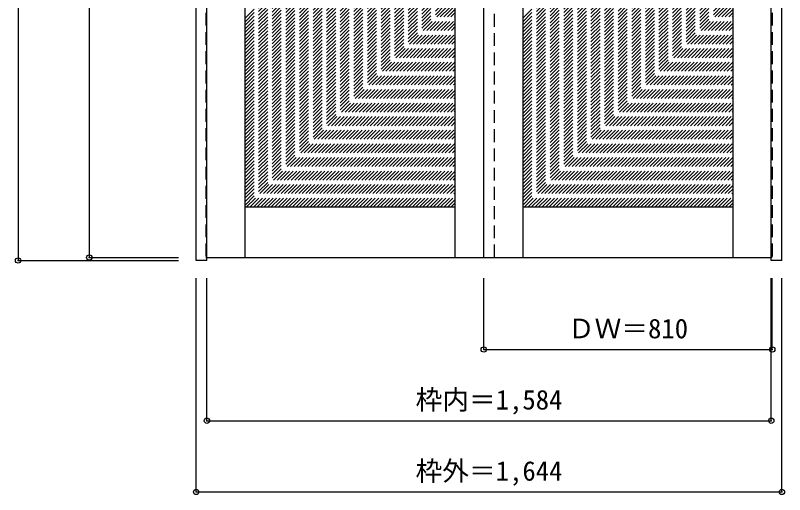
# Model space of a CAD drawing. Units: millimetres, scale not verified. Extents: x -1399 to 847, y -1616 to 1084.
# Drawn here: x -1312 to 847, y -1616 to -271 of the extents above; entities that cross this region are included whole.
import ezdxf
from ezdxf.enums import TextEntityAlignment as Align

# ---------------------------------------------------------------- set-up
doc = ezdxf.new("R2010")
doc.units = ezdxf.units.MM
doc.header["$LTSCALE"] = 30
doc.header["$PDMODE"] = 32
doc.header["$PDSIZE"] = 15
doc.linetypes.add('DASHED1', pattern=[1.8, 1.2, -0.6])
doc.layers.add('0-0', color=4, linetype='DASHED1')
doc.layers.add('0-1_寸法', color=7, linetype='Continuous')
doc.styles.add('ＭＳ ゴシック', font='')
doc.styles.get('ＭＳ ゴシック').set_extended_font_data('MS Gothic')

msp = doc.modelspace()

# ---------------------------------------------------------------- linework, layer by layer
at = {"layer": '0-0', "color": 3, "linetype": 'Continuous'}
for p, q in [((-804.17, -958.96), (-804.17, 1076.54)), ((-774.17, -958.96), (-774.17, 1076.54)), ((809.83, -949.92), (809.83, 1076.54)), ((839.83, -958.96), (839.83, 1076.54)), ((-667.17, -950.46), (-667.17, 1032.54)), ((-77.17, -950.46), (-77.17, 1032.54)), ((2.83, -950.46), (2.83, 1032.54)), ((112.83, 1032.54), (112.83, -950.46)), ((702.83, -950.46), (702.83, 1032.54)), ((-77.17, -809.46), (-667.17, -809.46)), ((702.83, -809.46), (112.83, -809.46)), ((809.83, -950.25), (809.83, -949.92)), ((-774.17, -958.96), (-804.17, -958.96)), ((-774.17, -950.46), (809.83, -950.46))]:
    msp.add_line(p, q, dxfattribs=at)
at = {"layer": '0-0'}
for p, q in [((-777.17, 1032.54), (-777.17, -950.46)), ((32.83, -950.46), (32.83, 1032.54)), ((-667.17, -278.5), (-77.17, 311.5)), ((112.83, -278.5), (702.83, 311.5)), ((-667.17, -288.4), (-77.17, 301.6)), ((-667.17, -298.3), (-77.17, 291.7)), ((-667.17, -308.2), (-77.17, 281.8)), ((112.83, -288.4), (702.83, 301.6)), ((112.83, -298.3), (702.83, 291.7)), ((112.83, -308.2), (702.83, 281.8)), ((-667.17, -318.1), (-77.17, 271.9)), ((-667.17, -328), (-77.17, 262)), ((112.83, -318.1), (702.83, 271.9)), ((112.83, -328), (702.83, 262)), ((-667.17, -337.9), (-77.17, 252.1)), ((-667.17, -347.8), (-77.17, 242.2)), ((112.83, -337.9), (702.83, 252.1)), ((112.83, -347.8), (702.83, 242.2)), ((-667.17, -357.7), (-77.17, 232.3)), ((-667.17, -367.6), (-77.17, 222.4)), ((112.83, -357.7), (702.83, 232.3)), ((112.83, -367.6), (702.83, 222.4)), ((-667.17, -377.5), (-77.17, 212.5)), ((-667.17, -387.4), (-77.17, 202.6)), ((112.83, -377.5), (702.83, 212.5)), ((112.83, -387.4), (702.83, 202.6)), ((-667.17, -397.3), (-77.17, 192.7)), ((-667.17, -407.19), (-77.17, 182.81)), ((-667.17, -417.09), (-77.17, 172.91)), ((112.83, -397.3), (702.83, 192.7)), ((112.83, -407.19), (702.83, 182.81)), ((112.83, -417.09), (702.83, 172.91)), ((-667.17, -426.99), (-77.17, 163.01)), ((-667.17, -436.89), (-77.17, 153.11)), ((112.83, -426.99), (702.83, 163.01)), ((112.83, -436.89), (702.83, 153.11)), ((-667.17, -446.79), (-77.17, 143.21)), ((-667.17, -456.69), (-77.17, 133.31)), ((112.83, -446.79), (702.83, 143.21)), ((112.83, -456.69), (702.83, 133.31)), ((-667.17, -466.59), (-77.17, 123.41)), ((-667.17, -476.49), (-77.17, 113.51)), ((112.83, -466.59), (702.83, 123.41)), ((112.83, -476.49), (702.83, 113.51)), ((-667.17, -486.39), (-77.17, 103.61)), ((-667.17, -496.29), (-77.17, 93.71)), ((112.83, -486.39), (702.83, 103.61)), ((112.83, -496.29), (702.83, 93.71)), ((-667.17, -506.19), (-77.17, 83.81)), ((-667.17, -516.09), (-77.17, 73.91)), ((112.83, -506.19), (702.83, 83.81)), ((112.83, -516.09), (702.83, 73.91)), ((-667.17, -525.99), (-77.17, 64.01)), ((-667.17, -535.89), (-77.17, 54.11)), ((-667.17, -545.79), (-77.17, 44.21)), ((112.83, -525.99), (702.83, 64.01)), ((112.83, -535.89), (702.83, 54.11)), ((112.83, -545.79), (702.83, 44.21)), ((-667.17, -555.69), (-77.17, 34.31)), ((-667.17, -565.59), (-77.17, 24.41)), ((112.83, -555.69), (702.83, 34.31)), ((112.83, -565.59), (702.83, 24.41)), ((-667.17, -575.49), (-77.17, 14.51)), ((-667.17, -585.39), (-77.17, 4.61)), ((112.83, -575.49), (702.83, 14.51)), ((112.83, -585.39), (702.83, 4.61)), ((-667.17, -595.28), (-77.17, -5.28)), ((-667.17, -605.18), (-77.17, -15.18)), ((112.83, -595.28), (702.83, -5.28)), ((112.83, -605.18), (702.83, -15.18)), ((-667.17, -615.08), (-77.17, -25.08)), ((-667.17, -624.98), (-77.17, -34.98)), ((112.83, -615.08), (702.83, -25.08)), ((112.83, -624.98), (702.83, -34.98)), ((-667.17, -634.88), (-77.17, -44.88)), ((-667.17, -644.78), (-77.17, -54.78)), ((-667.17, -654.68), (-77.17, -64.68)), ((112.83, -634.88), (702.83, -44.88)), ((112.83, -644.78), (702.83, -54.78)), ((112.83, -654.68), (702.83, -64.68)), ((-667.17, -664.58), (-77.17, -74.58)), ((-667.17, -674.48), (-77.17, -84.48)), ((112.83, -664.58), (702.83, -74.58)), ((112.83, -674.48), (702.83, -84.48)), ((-667.17, -684.38), (-77.17, -94.38)), ((-667.17, -694.28), (-77.17, -104.28)), ((112.83, -684.38), (702.83, -94.38)), ((112.83, -694.28), (702.83, -104.28)), ((-667.17, -704.18), (-77.17, -114.18)), ((-667.17, -714.08), (-77.17, -124.08)), ((112.83, -704.18), (702.83, -114.18)), ((112.83, -714.08), (702.83, -124.08)), ((-667.17, -723.98), (-77.17, -133.98)), ((-667.17, -733.88), (-77.17, -143.88)), ((112.83, -723.98), (702.83, -133.98)), ((112.83, -733.88), (702.83, -143.88)), ((-667.17, -743.78), (-77.17, -153.78)), ((-667.17, -753.68), (-77.17, -163.68)), ((112.83, -743.78), (702.83, -153.78)), ((112.83, -753.68), (702.83, -163.68)), ((-667.17, -763.58), (-77.17, -173.58)), ((-667.17, -773.48), (-77.17, -183.48)), ((-667.17, -783.38), (-77.17, -193.38)), ((112.83, -763.58), (702.83, -173.58)), ((112.83, -773.48), (702.83, -183.48)), ((112.83, -783.38), (702.83, -193.38)), ((-667.17, -793.27), (-77.17, -203.27)), ((-667.17, -803.17), (-77.17, -213.17)), ((112.83, -793.27), (702.83, -203.27)), ((112.83, -803.17), (702.83, -213.17)), ((-663.55, -809.46), (-77.17, -223.07)), ((-653.65, -809.46), (-77.17, -232.97)), ((116.45, -809.46), (702.83, -223.07)), ((126.35, -809.46), (702.83, -232.97)), ((-643.75, -809.46), (-77.17, -242.87)), ((-633.85, -809.46), (-77.17, -252.77)), ((136.25, -809.46), (702.83, -242.87)), ((146.15, -809.46), (702.83, -252.77)), ((-623.95, -809.46), (-77.17, -262.67)), ((-614.05, -809.46), (-77.17, -272.57)), ((156.05, -809.46), (702.83, -262.67)), ((165.95, -809.46), (702.83, -272.57)), ((-604.15, -809.46), (-77.17, -282.47)), ((-594.25, -809.46), (-77.17, -292.37)), ((175.85, -809.46), (702.83, -282.47)), ((185.75, -809.46), (702.83, -292.37)), ((-584.35, -809.46), (-77.17, -302.27)), ((-574.45, -809.46), (-77.17, -312.17)), ((-564.56, -809.46), (-77.17, -322.07)), ((195.65, -809.46), (702.83, -302.27)), ((205.55, -809.46), (702.83, -312.17)), ((215.44, -809.46), (702.83, -322.07)), ((-554.66, -809.46), (-77.17, -331.97)), ((-544.76, -809.46), (-77.17, -341.87)), ((225.34, -809.46), (702.83, -331.97)), ((235.24, -809.46), (702.83, -341.87)), ((-534.86, -809.46), (-77.17, -351.77)), ((-524.96, -809.46), (-77.17, -361.67)), ((245.14, -809.46), (702.83, -351.77)), ((255.04, -809.46), (702.83, -361.67)), ((-515.06, -809.46), (-77.17, -371.57)), ((-505.16, -809.46), (-77.17, -381.47)), ((264.94, -809.46), (702.83, -371.57)), ((274.84, -809.46), (702.83, -381.47)), ((-495.26, -809.46), (-77.17, -391.37)), ((-485.36, -809.46), (-77.17, -401.26)), ((284.74, -809.46), (702.83, -391.37)), ((294.64, -809.46), (702.83, -401.26)), ((-475.46, -809.46), (-77.17, -411.16)), ((-465.56, -809.46), (-77.17, -421.06)), ((-455.66, -809.46), (-77.17, -430.96)), ((304.54, -809.46), (702.83, -411.16)), ((314.44, -809.46), (702.83, -421.06)), ((324.34, -809.46), (702.83, -430.96)), ((-445.76, -809.46), (-77.17, -440.86)), ((-435.86, -809.46), (-77.17, -450.76)), ((334.24, -809.46), (702.83, -440.86)), ((344.14, -809.46), (702.83, -450.76)), ((-425.96, -809.46), (-77.17, -460.66)), ((-416.06, -809.46), (-77.17, -470.56)), ((354.04, -809.46), (702.83, -460.66)), ((363.94, -809.46), (702.83, -470.56)), ((-406.16, -809.46), (-77.17, -480.46)), ((-396.26, -809.46), (-77.17, -490.36)), ((373.84, -809.46), (702.83, -480.46)), ((383.74, -809.46), (702.83, -490.36)), ((-386.36, -809.46), (-77.17, -500.26)), ((-376.46, -809.46), (-77.17, -510.16)), ((393.64, -809.46), (702.83, -500.26)), ((403.54, -809.46), (702.83, -510.16)), ((-366.57, -809.46), (-77.17, -520.06)), ((-356.67, -809.46), (-77.17, -529.96)), ((413.43, -809.46), (702.83, -520.06)), ((423.33, -809.46), (702.83, -529.96)), ((-346.77, -809.46), (-77.17, -539.86)), ((-336.87, -809.46), (-77.17, -549.76)), ((-326.97, -809.46), (-77.17, -559.66)), ((433.23, -809.46), (702.83, -539.86)), ((443.13, -809.46), (702.83, -549.76)), ((453.03, -809.46), (702.83, -559.66)), ((-317.07, -809.46), (-77.17, -569.56)), ((-307.17, -809.46), (-77.17, -579.46)), ((462.93, -809.46), (702.83, -569.56)), ((472.83, -809.46), (702.83, -579.46)), ((-297.27, -809.46), (-77.17, -589.36)), ((-287.37, -809.46), (-77.17, -599.25)), ((482.73, -809.46), (702.83, -589.36)), ((492.63, -809.46), (702.83, -599.25)), ((-277.47, -809.46), (-77.17, -609.15)), ((-267.57, -809.46), (-77.17, -619.05)), ((502.53, -809.46), (702.83, -609.15)), ((512.43, -809.46), (702.83, -619.05)), ((-257.67, -809.46), (-77.17, -628.95)), ((-247.77, -809.46), (-77.17, -638.85)), ((522.33, -809.46), (702.83, -628.95)), ((532.23, -809.46), (702.83, -638.85)), ((-237.87, -809.46), (-77.17, -648.75)), ((-227.97, -809.46), (-77.17, -658.65)), ((-218.07, -809.46), (-77.17, -668.55)), ((542.13, -809.46), (702.83, -648.75)), ((552.03, -809.46), (702.83, -658.65)), ((561.93, -809.46), (702.83, -668.55)), ((-208.17, -809.46), (-77.17, -678.45)), ((-198.27, -809.46), (-77.17, -688.35)), ((571.83, -809.46), (702.83, -678.45)), ((581.73, -809.46), (702.83, -688.35)), ((-188.37, -809.46), (-77.17, -698.25)), ((-178.48, -809.46), (-77.17, -708.15)), ((591.63, -809.46), (702.83, -698.25)), ((601.52, -809.46), (702.83, -708.15)), ((-168.58, -809.46), (-77.17, -718.05)), ((-158.68, -809.46), (-77.17, -727.95)), ((611.42, -809.46), (702.83, -718.05)), ((621.32, -809.46), (702.83, -727.95)), ((-148.78, -809.46), (-77.17, -737.85)), ((-138.88, -809.46), (-77.17, -747.75)), ((631.22, -809.46), (702.83, -737.85)), ((641.12, -809.46), (702.83, -747.75)), ((-128.98, -809.46), (-77.17, -757.65)), ((-119.08, -809.46), (-77.17, -767.55)), ((651.02, -809.46), (702.83, -757.65)), ((660.92, -809.46), (702.83, -767.55)), ((-109.18, -809.46), (-77.17, -777.45)), ((-99.28, -809.46), (-77.17, -787.35)), ((-89.38, -809.46), (-77.17, -797.24)), ((670.82, -809.46), (702.83, -777.45)), ((680.72, -809.46), (702.83, -787.35)), ((690.62, -809.46), (702.83, -797.24)), ((-79.48, -809.46), (-77.17, -807.14)), ((700.52, -809.46), (702.83, -807.14)), ((-777.17, -950.46), (-774.17, -950.46))]:
    msp.add_line(p, q, dxfattribs=at)
msp.add_lwpolyline([(812.83, 1032.54), (812.83, -950.46), (809.83, -950.46)], dxfattribs=at)
at = {"layer": '0-0', "color": 3, "linetype": 'Continuous'}
msp.add_lwpolyline([(839.83, -958.96), (809.83, -958.96), (809.83, -950.25)], dxfattribs=at)
at = {"layer": '0-1_寸法', "color": 4}
for p, q in [((-1304.17, 1076.54), (-1304.17, -958.96)), ((-1104.17, 1032.54), (-1104.17, -950.46)), ((-1304.17, -958.96), (-854.17, -958.96)), ((-1104.17, -950.46), (-854.17, -950.46)), ((-804.17, -1608.96), (-804.17, -1008.96)), ((-774.17, -1408.96), (-774.17, -1008.96)), ((2.83, -1208.96), (2.83, -1008.96)), ((812.83, -1208.96), (812.83, -1008.96)), ((2.83, -1208.96), (812.83, -1208.96))]:
    msp.add_line(p, q, dxfattribs=at)
for points in [[(-804.17, -1608.96), (839.83, -1608.96), (839.83, -1008.96)], [(-774.17, -1408.96), (809.83, -1408.96), (809.83, -1008.96)]]:
    msp.add_lwpolyline(points, dxfattribs=at)
at = {"layer": '0-1_寸法'}
for p in [(-1104.17, -950.46), (-1304.17, -958.96), (2.83, -1208.96), (812.83, -1208.96), (-774.17, -1408.96), (809.83, -1408.96), (-804.17, -1608.96), (839.83, -1608.96)]:
    msp.add_point(p, dxfattribs=at)

# ---------------------------------------------------------------- texts
at = {"layer": '0-1_寸法', "style": 'ＭＳ ゴシック'}
for s, p in [('ＤＷ＝810', (239.08, -1193.96)), ('枠内＝1,584', (-188.42, -1393.96)), ('枠外＝1,644', (-188.42, -1593.96))]:
    msp.add_text(s, height=54.99, dxfattribs=at).set_placement(p, align=Align.BOTTOM_LEFT)

doc.saveas('drawing.dxf')
